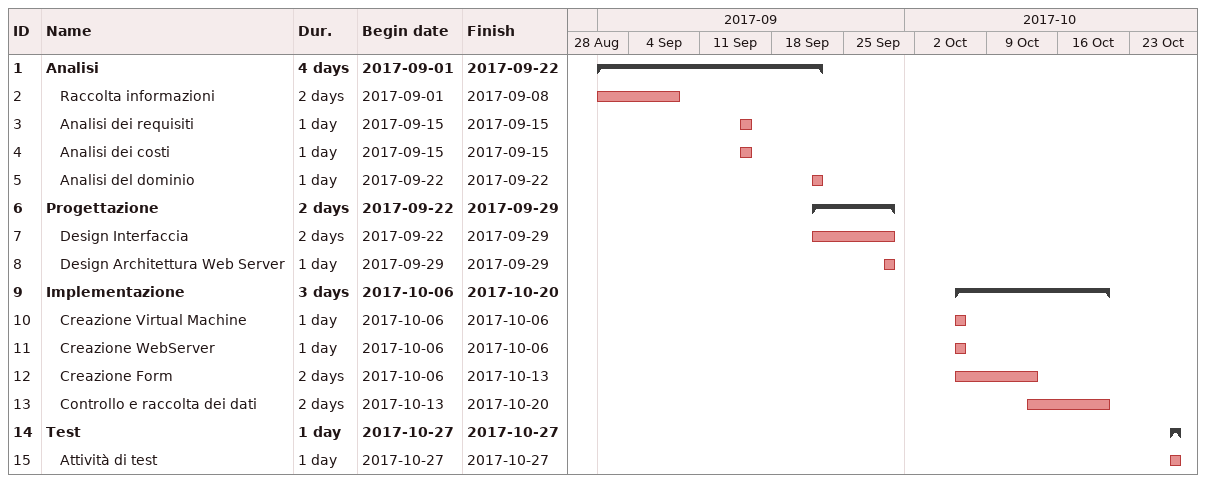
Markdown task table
| ID | Level | Task | Duration | Start | Finish |
|---|---|---|---|---|---|
| 1 | 1 | **Analisi** | 4d | 2017-09-01 | 2017-09-22 |
| 2 | 2 | Raccolta informazioni | 2d | 2017-09-01 | 2017-09-08 |
| 3 | 2 | Analisi dei requisiti | 1d | 2017-09-15 | 2017-09-15 |
| 4 | 2 | Analisi dei costi | 1d | 2017-09-15 | 2017-09-15 |
| 5 | 2 | Analisi del dominio | 1d | 2017-09-22 | 2017-09-22 |
| 6 | 1 | **Progettazione** | 2d | 2017-09-22 | 2017-09-29 |
| 7 | 2 | Design Interfaccia | 2d | 2017-09-22 | 2017-09-29 |
| 8 | 2 | Design Architettura Web Server | 1d | 2017-09-29 | 2017-09-29 |
| 9 | 1 | **Implementazione** | 3d | 2017-10-06 | 2017-10-20 |
| 10 | 2 | Creazione Virtual Machine | 1d | 2017-10-06 | 2017-10-06 |
| 11 | 2 | Creazione WebServer | 1d | 2017-10-06 | 2017-10-06 |
| 12 | 2 | Creazione Form | 2d | 2017-10-06 | 2017-10-13 |
| 13 | 2 | Controllo e raccolta dei dati | 2d | 2017-10-13 | 2017-10-20 |
| 14 | 1 | **Test** | 1d | 2017-10-27 | 2017-10-27 |
| 15 | 2 | Attività di test | 1d | 2017-10-27 | 2017-10-27 |
